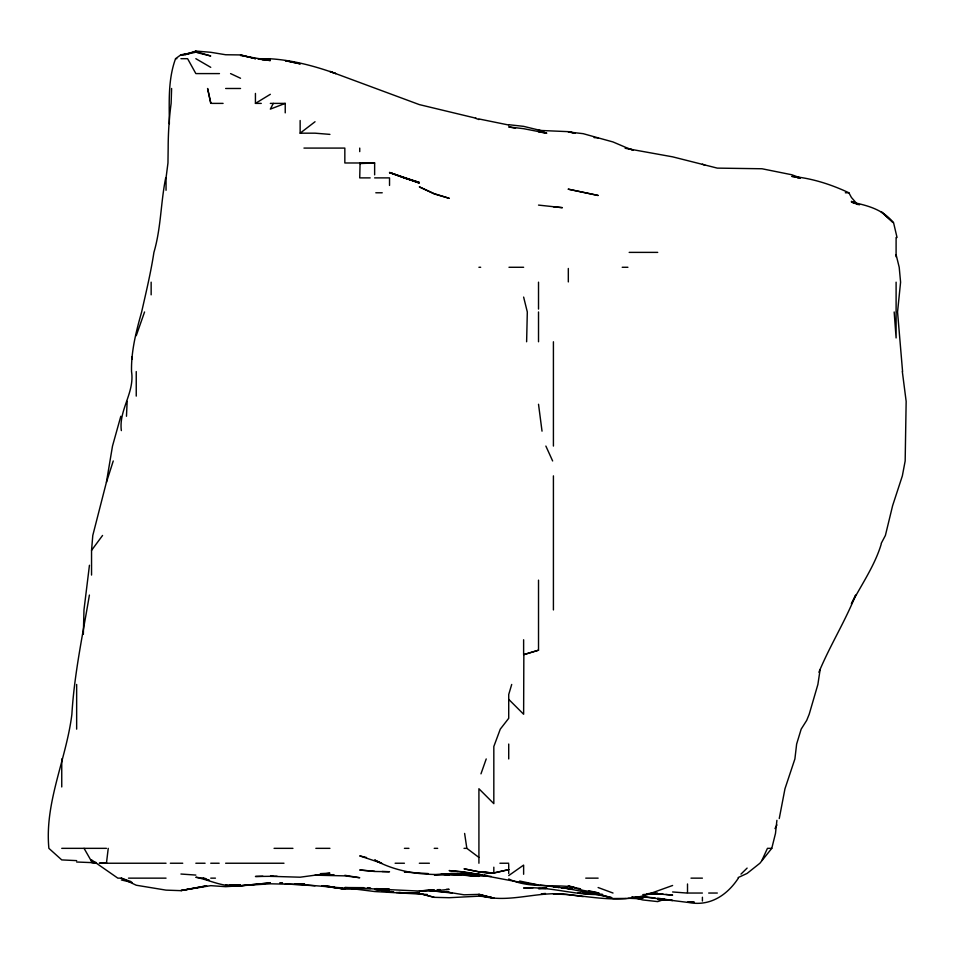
<?xml version="1.0" encoding="UTF-8"?>
<svg xmlns="http://www.w3.org/2000/svg" width="954" height="954" viewBox="0 0 954 954"><rect width="100%" height="100%" fill="white"/><g stroke="black" fill="none" stroke-linecap="round" stroke-linejoin="round"><path stroke-width="1.43" d="M165.698 177.885C160.701 202.51 161.095 227.994 153.916 252.381C150.851 272.45 146.105 292.186 141.633 311.97C136.183 331.36 131.044 351.299 131.533 371.571C134.824 392.535 118.618 410.005 121.349 430.6M171.613 88.483L171.124 103.39A344.239 344.239 0 0 0 168.166 148.085L167.964 162.979L166.044 177.885L166.044 190.287M126.465 416.266L127.156 401.372M526.62 341.77L527.312 311.97L523.627 297.076M83.344 634.338L83.976 609.952L89.449 565.257M91.548 575.059L91.548 550.363L92.788 535.456L106.443 482.116L112.5 446.067L120.812 416.266M776.902 820.333L775.483 833.438L771.774 848.344L759.897 863.239L747.113 873.411L738.181 877.549M106.443 863.239L108.243 848.344M538.521 580.151L538.521 650.199L523.841 654.647L523.627 714.248L508.72 699.354M820.13 669.553L817.888 684.447L809.195 714.248L806.702 720.389L801.169 729.142L796.638 744.048L794.897 758.943L784.975 788.743L779.251 818.544M89.402 595.057C82.771 634.708 74.269 674.037 71.884 714.248C66.363 759.253 44.444 802.397 48.881 848.344L61.748 859.912L76.654 860.627M881.198 544.209C874.806 565.483 861.712 584.253 851.397 603.834L855.678 595.057C845.077 621.567 829.789 645.894 818.902 672.26M194.485 52.553L180.938 54.772L175.56 58.683C167.94 79.456 169.24 101.947 169.359 123.698M511.714 684.447L508.72 694.5L508.72 718.302L500.278 729.142L493.826 746.517L493.826 803.65L478.92 788.743L478.92 863.239M113.252 460.961L106.443 482.295M136.243 335.689L144.567 311.97M480.971 773.849L486.218 758.943M762.007 860.162L767.457 848.344L771.774 848.344M273.297 103.39L270.34 109.114L285.234 103.39L285.234 112.858M775.006 828.585L776.902 824.948M881.198 543.41L885.395 535.456L892.622 505.656L902.353 475.867L905.167 460.961L906.157 401.372L902.329 371.571M370.176 177.885L359.73 177.885L360.075 162.979M91.548 550.363L102.555 535.456M738.36 878.145C726.9 895.615 709.239 907.039 687.512 902.257L692.926 901.995M740.984 874.114L747.113 868.092M300.14 120.514L300.14 133.178L315.035 121.742M508.72 875.593L523.627 865.087L523.627 874.281M255.433 93.432L255.433 103.39L270.34 94.303M651.57 893.039L672.618 885.479M185.004 54.867L195.844 51.051L210.739 52.291L225.645 54.748L240.539 54.927L255.433 58.683L240.539 54.927M664.485 899.348L657.711 901.602L642.817 899.956L631.977 897.13M523.627 639.752L523.627 654.647L538.521 650.199M190.418 53.388L180.938 55.237L195.844 51.552L210.739 55.988L197.192 52.661M646.645 893.934L651.749 893.039C625.013 903.533 595.976 897.38 568.322 894.637C538.33 890.082 508.482 904.511 478.92 895.222L493.826 898.024L478.92 895.365L485.693 895.997M268.646 58.683C291.364 59.84 314.331 65.909 335.796 73.589L329.929 71.455L419.331 104.606L476.273 118.284M270.34 58.683L262.207 59.601L270.34 58.743L258.415 58.695M84.059 848.344L91.548 861.426L91.548 859.876L117.831 878.145L121.349 878.145L136.243 885.229L166.044 890.13L180.938 890.654L206.672 885.825L180.938 890.523L210.739 885.658L225.645 886.683L270.34 883.809L300.14 884.453L344.835 888.138L370.569 888.556M240.539 885.765L270.34 882.879L240.539 885.765L225.645 884.978M541.312 893.85L545.485 893.445M642.817 894.602L657.711 893.445L646.884 894.16L663.137 894.16M409.385 893.039L417.912 892.467M106.443 862.798L99.252 863.239L166.044 863.239M363.796 887.661L344.835 887.542L419.331 891.06L434.225 889.808L419.331 890.941L434.225 890.929L449.131 889.331L446.15 889.426M694.285 901.995L687.512 902.365L642.817 896.784L655.004 897.917M320.449 873.637L329.929 873.172L300.14 877.203L270.34 876.321L273.047 876.237M277.113 876.249L255.433 876.476L262.887 876.261M95.615 862.774L76.654 862.011M359.73 163.563L374.636 162.979L374.636 174.856M450.479 874.186L464.026 873.673M533.107 887.685L523.627 888.019C550.172 886.099 575.977 895.854 602.582 894.387M546.654 888.341L538.521 888.603L545.974 888.436M408.896 871.932L404.424 872.063L428.263 873.578M437.206 889.7L440.188 889.605M450.622 873.983L476.213 874.15M96.02 862.404L91.548 862.452L96.545 863.084M626.42 898.429L613.017 898.537L598.122 894.125L583.216 893.039L598.122 894.292M450.622 873.435L458.063 873.387M175.56 58.683L176.86 58.683M180.938 58.683L187.592 58.683L195.844 73.589L219.456 73.589M225.645 88.483L240.539 88.483M211.502 103.39L223.081 103.39M255.433 103.39L261.277 103.39M270.34 103.39L285.234 103.39M300.14 133.178L315.035 133.178L329.929 134.383M303.956 148.085L344.835 148.085L344.835 162.979L374.636 162.979M374.636 177.885L389.53 177.885L389.53 185.446M797.461 177.885L800.287 177.885L791.808 174.761L762.007 168.763L717.313 168.119L672.618 156.838L625.144 148.275M375.804 192.78L382.232 192.78M845.351 192.78L848.881 192.78L851.397 197.442L856.668 203.5M629.175 252.381L657.711 252.381M478.92 267.275L480.673 267.275M508.983 267.275L523.627 267.275M622.211 267.275L627.911 267.275M61.748 848.344L106.443 848.344M274.072 848.344L292.938 848.344M315.846 848.344L329.929 848.344M404.424 848.344L408.932 848.344M434.225 848.344L437.683 848.344M464.026 848.344L466.84 848.344L478.92 857.431M170.349 863.239L182.739 863.239M195.844 863.239L205.086 863.239M210.739 863.239L219.158 863.239M225.645 863.239L283.982 863.239M395.123 863.239L404.424 863.239M419.331 863.239L429.383 863.239M499.908 863.239L508.72 863.239M128.492 878.145L166.044 878.145M210.739 878.145L215.449 878.145M585.744 878.145L598.122 878.145M690.994 878.145L702.406 878.145M396.304 892.515L419.331 893.039M702.406 893.039L687.512 893.039L687.512 883.976M708.691 893.039L717.313 893.039M475.951 874.234L450.622 874.031M583.216 893.457L598.122 893.481M461.044 874.985L443.705 874.353M301.631 883.893L304.6 883.941M434.225 897.332L419.331 893.433L409.671 893.039L419.331 893.433L434.225 897.332L449.131 897.714L478.92 896.176L489.76 896.939M465.385 873.387L476.213 873.733M382.077 871.503L389.53 871.729L374.636 871.479L359.73 870L374.636 871.276M481.639 875.295L487.053 875.486M294.714 883.857L300.14 884.048L296.074 883.905M231.059 884.835L240.539 885.169C224.607 888.293 210.584 880.184 195.844 877.251L202.606 878.145L209.379 880.399L203.047 878.145L205.575 878.527M285.234 883.893L315.035 885.777M374.636 888.711L389.53 889.271L377.343 888.651M627.911 898.251L640.11 898.74M229.699 884.823L240.539 885.3L235.125 884.883M491.119 876.404L440.998 874.305M553.415 893.898L568.322 894.637L583.216 896.605M542.587 887.697L546.654 887.912M333.995 874.675L315.035 875.176L344.835 875.867L359.73 877.728L344.835 875.295M594.056 137.603L598.122 137.853L613.017 141.955L627.374 148.085M300.14 883.869L304.195 884.119M427.452 894.518L374.636 891.537L351.609 888.603M599.47 894.375L602.177 894.542M657.711 899.55L672.618 900.493L657.711 898.167M393.597 892.336L374.636 889.366L381.409 890.273M481.639 874.711L464.026 873.745L434.225 874.77L449.131 874.198C423.946 875.629 396.888 872.421 374.636 859.983L381.731 863.239L359.73 855.881L366.503 857.515M351.609 888.699L359.73 889.247L344.835 889.08L321.808 885.801M180.938 874.031L195.844 875.08M333.995 887.244L323.156 885.658M339.409 887.649L342.128 887.852M465.385 875.307L478.92 876.344L466.733 875.247M672.618 891.966L686.713 893.039M580.581 893.254L577.945 893.039L598.122 894.089L611.657 897.654L568.322 888.663L539.881 884.918M333.995 887.327L329.929 886.981L344.835 889.08L329.929 886.779M338.062 887.673L342.128 888.007M428.811 890.499L449.131 892.372L464.026 894.804L478.92 894.387L493.826 898.155L478.92 894.256M572.388 889.021L561.548 887.757L572.388 888.913M434.225 891.084L452.041 893.039M631.977 897.225L637.403 897.714L634.684 897.177M652.5 893.421L672.618 895.126L665.844 894.435M553.415 206.768L562.395 207.674L538.521 205.098M367.862 887.637L370.569 888.043M442.358 874.293L449.131 875.009L443.705 874.281M477.572 874.258L464.026 872.803L481.639 874.782L478.92 874.413M324.515 885.813L329.929 886.397M508.72 124.7L523.627 126.357L543.959 131.318M390.89 891.513L393.597 891.823M399.01 892.431L404.424 893.039M558.841 887.447L553.415 886.815L558.841 887.447M435.584 890.547L439.651 891.048M443.705 891.537L449.131 892.193M258.152 59.029L270.34 60.579L240.539 55.523M631.977 897.368L640.11 898.406M384.116 890.642L386.823 891M556.134 886.743L558.841 887.148M562.908 887.745L568.322 888.544M375.983 888.723L389.53 890.821L375.983 888.579M481.639 874.949L464.026 871.896L449.131 870.597C479.206 873.232 508.506 881.293 538.521 884.978L519.632 881.031M484.346 875.378L487.053 875.808L484.346 875.307M538.521 131.855L546.785 133.178L523.627 128.683L508.72 126.894L515.494 128.325M573.736 887.101C552.092 883.988 529.255 888.711 508.72 878.968M800.287 177.885L791.808 176.383C811.639 178.159 830.934 184.337 848.881 192.78M478.92 118.952L508.72 125.022M580.509 888.806L568.322 886.206L583.216 890.416L599.017 893.039L588.642 890.714M542.599 131.306L538.521 130.376L568.322 131.652L575.083 133.178L568.322 131.95L583.216 133.679L598.122 137.853M121.349 879.958L132.177 882.498M568.322 885.872L573.736 887.148M404.424 178.112L419.331 182.405L389.53 172.602L419.331 183.085L389.53 172.447L403.983 177.885M121.349 878.145L130.829 881.52M598.122 887.53L613.017 893.039M475.462 118.284L478.92 119.548M858.171 204.609L851.397 202.045C866.757 205.348 883.106 209.26 893.039 222.58L881.198 211.728L893.54 222.58L897.034 237.474L896.104 237.474L896.092 256.841M859.53 204.8L851.397 201.354L853.591 202.928M702.406 164.148L705.125 165.364M230.57 73.589L240.539 78.264M195.844 58.683L210.739 67.34M545.867 446.067L552.64 460.961M896.104 254.682L899.205 267.275L900.588 282.169L897.547 311.97L902.579 371.571M464.622 833.438L466.84 848.344M538.521 404.269L542.027 431.16M131.795 356.665L132.105 359.384M894.172 311.97L896.104 337.943L896.104 282.169M702.406 897.237L702.406 901.017M568.322 268.468L568.322 281.931M553.415 341.77L553.415 446.067M553.415 475.867L553.415 609.952M538.521 282.169L538.521 309.084M538.521 311.97L538.521 341.77M508.72 744.048L508.72 758.943M508.72 864.36L508.72 873.518M493.826 867.198L493.826 872.373M359.73 148.085L359.73 151.626M195.844 51.051L195.844 52.327M151.149 282.169L151.149 294.834M136.243 371.571L136.243 396.101M76.654 684.447L76.654 729.142M61.748 758.943L61.748 786.955M508.72 869.619L493.826 873.065L478.92 872.159L493.826 872.898L508.72 869.619M657.711 893.6L655.112 893.445L657.711 893.612M404.424 893.159L402.683 893.039L404.424 893.23M493.826 873.065L478.92 871.873L464.026 868.82L478.92 871.777L493.826 873.065M282.527 883.189L279.82 882.879L282.527 883.213M642.817 898.155L636.044 897.201L642.817 898.155M598.122 195.463L568.322 189.19L598.122 195.463M300.14 63.787L285.234 60.639L300.14 63.87M389.53 892.085L374.636 888.878L389.53 892.145M449.131 198.289L434.225 193.924L419.331 186.865L434.225 193.65L449.131 198.289M633.337 150.148L627.911 148.383L633.337 150.136M210.739 102.627L207.59 88.483L210.739 103.39L210.739 102.627"/></g></svg>
